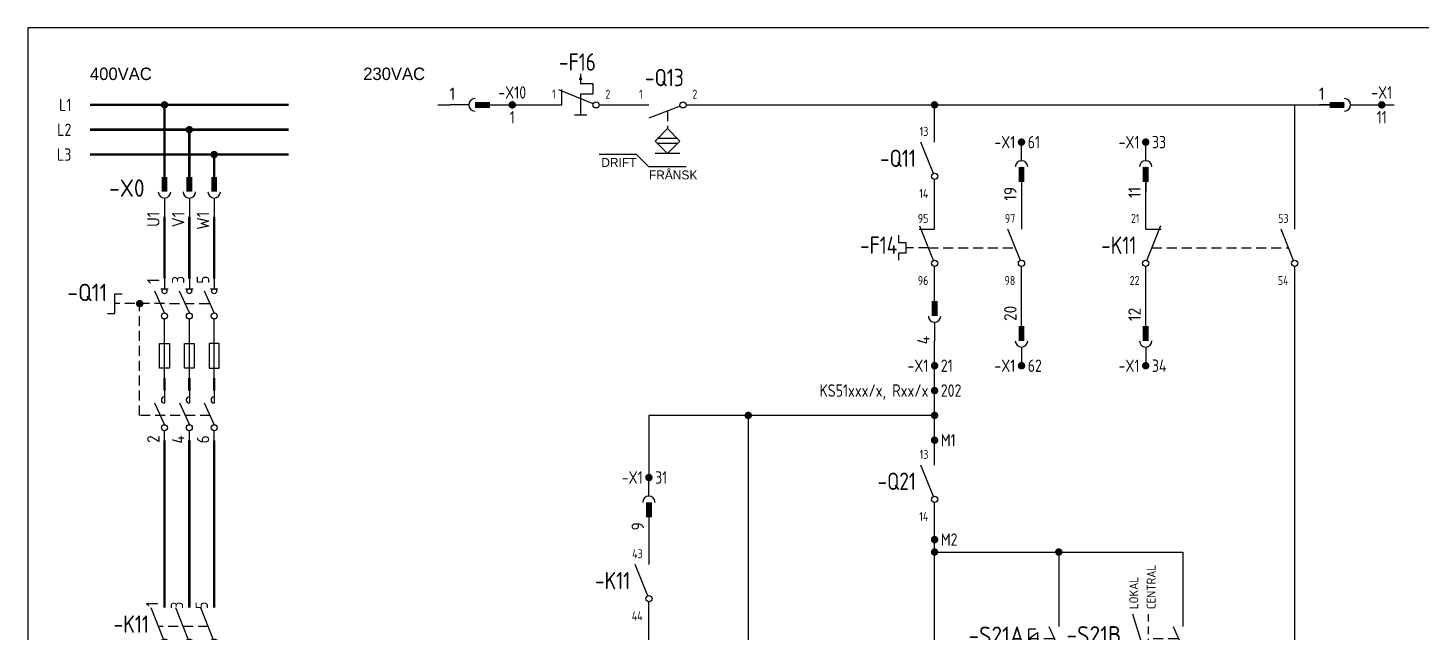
# Model space of a CAD drawing. Header units: millimetres. Extents: x -390 to 1784, y -178 to 288.
# Drawn here: x -390 to -109.6, y 166.4 to 288 of the extents above; entities that cross this region are included whole.
import ezdxf
from ezdxf.enums import TextEntityAlignment as Align

# ---------------------------------------------------------------- set-up
doc = ezdxf.new("R2010")
doc.units = ezdxf.units.MM
doc.linetypes.add('2-1', pattern=[3, 2, -1])
doc.linetypes.add('21', pattern=[3, 2, -1])
doc.layers.add('BL', color=1, linetype='Continuous')
doc.layers.add('EL', color=3, linetype='Continuous')
doc.styles.add('ISO', font='iso')

# ---------------------------------------------------------------- blocks, each defined once
blk = doc.blocks.new('RAM_A3')
at = {"layer": 'BL'}
for p, q in [((0, 288), (-390, 288)), ((-390, 288), (-390, 0))]:
    blk.add_line(p, q, dxfattribs=at)
blk = doc.blocks.new('EL0070')
at = {"color": 0, "linetype": 'ByBlock', "const_width": 0.75}
blk.add_lwpolyline([(-0.375, 0, 1), (0.375, 0, 1)], format="xyb", close=True, dxfattribs=at)
at = {"color": 1, "linetype": 'ByBlock', "style": 'ISO', "width": 0.9, "flags": 3}
blk.add_attdef('DATA', (0, 0), '', height=1, dxfattribs=at)
blk = doc.blocks.new('EPCBO492')
at = {"color": 0}
blk.add_line((0, -2), (0, 0), dxfattribs=at)
at = {"color": 0, "const_width": 1.2}
blk.add_lwpolyline([(0, -2), (0, -5)], dxfattribs=at)
at = {"color": 0, "style": 'ISO'}
blk.add_attdef('UTTAG1', (-1, -1), '', height=2.5, rotation=90, dxfattribs=at)
for tag, flags in [('TEXT', 8), ('BET2', 1), ('BET1', 1)]:
    blk.add_attdef(tag, text='', height=2.5, dxfattribs=dict(at, flags=flags)).set_placement((-3, -4.5), align=Align.RIGHT)
at = {"color": 0, "style": 'ISO', "flags": 1}
blk.add_attdef('PLAC', text='', height=1, dxfattribs=at).set_placement((-4.6, -6), align=Align.CENTER)
blk = doc.blocks.new('EPCBO4A1')
at = {"color": 0}
blk.add_line((0, 3.75), (0, 0), dxfattribs=at)
blk.add_arc((0, 5), 1.25, 180, 0, dxfattribs=at)
at = {"color": 0, "style": 'ISO'}
for tag in ['BET2', 'BET1']:
    blk.add_attdef(tag, text='', height=2.5, dxfattribs=at).set_placement((-4, 4), align=Align.RIGHT)
blk.add_attdef('UTTAG1', text='', height=2.5, rotation=90, dxfattribs=at).set_placement((-1, 1), align=Align.RIGHT)
at = {"color": 0, "style": 'ISO', "flags": 1}
for tag, p in [('PLAC', (3.4, -1)), ('TYP', (3.4, 0)), ('EGET2', (3.4, -3)), ('EGET1', (3.4, -2)), ('TBH', (3.4, -4)), ('LIB', (3.4, -5))]:
    blk.add_attdef(tag, text='', height=1, dxfattribs=at).set_placement(p, align=Align.CENTER)
blk = doc.blocks.new('ELPRPRI1')
at = {"color": 0}
blk.add_circle((0.6, 0), 0.6, dxfattribs=at)
blk = doc.blocks.new('SEV32-Q11')
at = {"color": 0}
for p, q in [((0, 0), (0, -2)), ((5, 0), (5, -2)), ((10, 0), (10, -2)), ((0, -6.88), (-1.97, -2.48)), ((-0.75, -2), (0.75, -2)), ((5, -6.88), (3.03, -2.48)), ((4.25, -2), (5.75, -2)), ((10, -6.88), (8.03, -2.48)), ((9.25, -2), (10.75, -2)), ((-10, -3), (-8.5, -3)), ((-10, -7), (-10, -3)), ((1, -5), (3, -5)), ((4, -5), (6, -5)), ((7, -5), (9, -5)), ((-11.5, -7), (-10, -7)), ((0, -20), (0, -8.07)), ((5, -20), (5, -8.07)), ((10, -20), (10, -8.07)), ((-1, -13), (1, -13)), ((-1, -18), (-1, -13)), ((1, -13), (1, -18)), ((4, -18), (4, -13)), ((4, -13), (6, -13)), ((6, -13), (6, -18)), ((11, -13), (9, -13)), ((9, -13), (9, -18)), ((11, -18), (11, -13)), ((1, -18), (-1, -18)), ((6, -18), (4, -18)), ((9, -18), (11, -18)), ((-2, -25), (0, -29.38)), ((0, -22.5), (0, -25)), ((3, -25), (5, -29.38)), ((5, -22.5), (5, -25)), ((8, -25), (10.01, -29.38)), ((10, -22.5), (10, -25)), ((0, -32.5), (0, -30.62)), ((5, -32.5), (5, -30.62)), ((10, -32.5), (10, -30.62))]:
    blk.add_line(p, q, dxfattribs=at)
for centre in [(0, -2.5), (5, -2.5), (10, -2.5)]:
    blk.add_circle(centre, 0.5, dxfattribs=at)
for centre in [(0, -24.38), (5, -24.38), (10, -24.38)]:
    blk.add_arc(centre, 0.625, 90, 270, dxfattribs=at)
at = {"layer": 'EL', "color": 2, "linetype": '2-1'}
for points in [[(0, -5), (-10, -5)], [(9.15, -27.5), (-5, -27.5), (-5, -5)]]:
    blk.add_lwpolyline(points, dxfattribs=at)
at = {"layer": 'EL', "color": 3, "linetype": 'Continuous'}
for points in [[(0, -20, 0.5, 0.5, 0), (0, -22.5, 0.5, 0.5, 0)], [(5, -20, 0.5, 0.5, 0), (5, -22.5, 0.5, 0.5, 0)], [(10, -20, 0.5, 0.5, 0), (10, -22.5, 0.5, 0.5, 0)]]:
    blk.add_lwpolyline(points, format="xyseb", dxfattribs=at)
at = {"color": 0, "rotation": 270}
for p in [(0, -6.88), (5, -6.88), (10, -6.88), (0, -29.38), (5, -29.38), (10.01, -29.38)]:
    blk.add_blockref('ELPRPRI1', p, dxfattribs=at)
at = {"layer": 'EL', "color": 2, "rotation": 89.99999999999407}
blk.add_blockref('EL0070', (-5, -5), dxfattribs=at)
at = {"color": 0, "style": 'ISO', "flags": 8}
for tag, p in [('UTTAG1', (-1, -1)), ('UTTAG3', (4, -1)), ('UTTAG5', (9, -1))]:
    blk.add_attdef(tag, p, '', height=2.5, rotation=90, dxfattribs=at)
at = {"color": 0, "style": 'ISO'}
blk.add_attdef('BET1', text='', height=2.5, dxfattribs=at).set_placement((-11.5, -4.5), align=Align.RIGHT)
at = {"color": 0, "style": 'ISO', "flags": 1}
for tag, p in [('EGET1', (-7.25, -17.75)), ('PLAC', (-7.25, -16.5)), ('TYP', (-7.25, -15.3)), ('EGET2', (-7.25, -19)), ('TBH', (-7.25, -20.25)), ('LIB', (-7.25, -21.5))]:
    blk.add_attdef(tag, text='', height=1, dxfattribs=at).set_placement(p, align=Align.CENTER)
at = {"color": 0, "style": 'ISO', "flags": 8}
for tag, p in [('UTTAG2', (-1, -31.5)), ('UTTAG4', (4, -31.5)), ('UTTAG6', (9, -31.5))]:
    blk.add_attdef(tag, text='', height=2.5, rotation=90, dxfattribs=at).set_placement(p, align=Align.RIGHT)
blk = doc.blocks.new('ELI190V')
at = {"color": 0, "linetype": 'ByBlock'}
for p, q in [((-5.23, -2.54), (-7.7, 3.78)), ((-0.23, -2.54), (-2.7, 3.78)), ((4.77, -2.54), (2.3, 3.78))]:
    blk.add_line(p, q, dxfattribs=at)
at = {"color": 0, "linetype": '21'}
blk.add_line((3.75, 0), (-6.22, 0), dxfattribs=at)
at = {"color": 0, "linetype": 'ByBlock'}
for centre in [(-5, -3.13), (0, -3.13), (5, -3.13)]:
    blk.add_circle(centre, 0.625, dxfattribs=at)
at = {"color": 1, "linetype": 'ByBlock', "style": 'ISO', "width": 0.9}
for tag, p in [('UTB1', (-6.25, 5)), ('UTB3', (-1.25, 5)), ('UTB5', (3.75, 5)), ('UTB2', (-6.25, -7.5)), ('UTB4', (-1.25, -7.5)), ('UTB6', (3.75, -7.5))]:
    blk.add_attdef(tag, text='', height=1.8, dxfattribs=at).set_placement(p, align=Align.RIGHT)
at = {"color": 3, "linetype": 'ByBlock', "style": 'ISO', "width": 0.9}
blk.add_attdef('POSNR', text='', height=3.5, dxfattribs=at).set_placement((-8.12, -1.25), align=Align.RIGHT)
at = {"color": 1, "linetype": 'ByBlock', "style": 'ISO', "width": 0.9, "flags": 3}
blk.add_attdef('DATA', (-5, -3.75), '', height=1, dxfattribs=at)
blk = doc.blocks.new('ELI215V')
at = {"color": 2, "linetype": 'ByBlock', "style": 'ISO', "width": 0.9}
blk.add_attdef('NOLLNR1', text='', height=2.5, dxfattribs=at).set_placement((-1.25, -1.25), align=Align.RIGHT)
blk.add_attdef('NOLLNR2', (1.25, -1.25), '', height=2.5, dxfattribs=at)
blk = doc.blocks.new('EPCB14A0')
at = {"color": 0}
blk.add_line((3.75, 0), (0, 0), dxfattribs=at)
blk.add_arc((5, 0), 1.25, 90, 270, dxfattribs=at)
at = {"color": 0, "style": 'ISO'}
for tag in ['BET2', 'BET1']:
    blk.add_attdef(tag, text='', height=2.5, dxfattribs=at).set_placement((5, 4), align=Align.CENTER)
blk.add_attdef('UTTAG1', text='', height=2.5, dxfattribs=at).set_placement((1, 1), align=Align.RIGHT)
at = {"color": 0, "style": 'ISO', "flags": 1}
for tag, p in [('TYP', (4, -3)), ('EGET2', (4, -6)), ('EGET1', (4, -5)), ('PLAC', (4, -4)), ('TBH', (4, -7)), ('LIB', (4, -8))]:
    blk.add_attdef(tag, text='', height=1, dxfattribs=at).set_placement(p, align=Align.CENTER)
blk = doc.blocks.new('EPCB1493')
at = {"color": 0}
blk.add_line((-2, 0), (0, 0), dxfattribs=at)
at = {"color": 0, "const_width": 1.2}
blk.add_lwpolyline([(-2, 0), (-5, 0)], dxfattribs=at)
at = {"color": 0, "style": 'ISO'}
for tag, height, flags, p in [('TEXT', 2.5, 8, (-3, 4)), ('BET2', 2.5, 1, (-3, 4)), ('BET1', 2.5, 1, (-3, 4)), ('PLAC', 1, 1, (-3.5, -2.5))]:
    blk.add_attdef(tag, text='', height=height, dxfattribs=dict(at, flags=flags)).set_placement(p, align=Align.CENTER)
blk.add_attdef('UTTAG1', (-1, 1), '', height=2.5, dxfattribs=at)
blk = doc.blocks.new('INI244H')
at = {"color": 0, "linetype": 'ByBlock', "const_width": 0.75}
blk.add_lwpolyline([(-0.375, 0, 1), (0.375, 0, 1)], format="xyb", close=True, dxfattribs=at)
at = {"color": 2, "linetype": 'ByBlock', "style": 'ISO', "width": 0.9}
blk.add_attdef('PL1', text='', height=2.5, dxfattribs=at).set_placement((0, 1.25), align=Align.CENTER)
blk.add_attdef('PL2', text='', height=2.5, dxfattribs=at).set_placement((0, -1.25), align=Align.TOP_CENTER)
blk = doc.blocks.new('EPCB14A3')
at = {"color": 0}
blk.add_line((-3.75, 0), (0, 0), dxfattribs=at)
blk.add_arc((-5, 0), 1.25, 270, 90, dxfattribs=at)
at = {"color": 0, "style": 'ISO'}
for tag, height, flags, p in [('TEXT', 2.5, 8, (-3, 4)), ('BET2', 2.5, 1, (-3, 4)), ('BET1', 2.5, 1, (-3, 4)), ('PLAC', 1, 1, (-4, -4))]:
    blk.add_attdef(tag, text='', height=height, dxfattribs=dict(at, flags=flags)).set_placement(p, align=Align.CENTER)
blk.add_attdef('UTTAG1', (-1, 1), '', height=2.5, dxfattribs=at)
blk = doc.blocks.new('EPCB1490')
at = {"color": 0}
blk.add_line((2, 0), (0, 0), dxfattribs=at)
at = {"color": 0, "const_width": 1.2}
blk.add_lwpolyline([(2, 0), (5, 0)], dxfattribs=at)
at = {"color": 0, "style": 'ISO'}
for tag in ['BET2', 'BET1']:
    blk.add_attdef(tag, text='', height=2.5, dxfattribs=at).set_placement((3.5, 4), align=Align.CENTER)
blk.add_attdef('UTTAG1', text='', height=2.5, dxfattribs=at).set_placement((1, 1), align=Align.RIGHT)
at = {"color": 0, "style": 'ISO', "flags": 1}
for tag, p in [('TYP', (4, -3)), ('EGET2', (4, -6)), ('EGET1', (4, -5)), ('PLAC', (4, -4)), ('TBH', (4, -7)), ('LIB', (4, -8))]:
    blk.add_attdef(tag, text='', height=1, dxfattribs=at).set_placement(p, align=Align.CENTER)
blk = doc.blocks.new('EL0034H')
at = {"color": 0, "linetype": 'ByBlock'}
for p, q in [((-3.75, 6.25), (-3.75, 4.25)), ((-1.21, 0.23), (-8.12, 3)), ((-7.5, 0), (-7.5, 3.12)), ((-1.25, 4.25), (-3.75, 4.25)), ((-1.25, 2.25), (-1.25, 4.25)), ((-3.75, 2.25), (-3.75, -2)), ((-3.75, 2.25), (-1.25, 2.25)), ((-5, -2), (-2.5, -2))]:
    blk.add_line(p, q, dxfattribs=at)
blk.add_lwpolyline([(-3.75, 5, 0.7, 0, 0), (-3.75, 6.25, 0.7, 0.7, 0)], format="xyseb", dxfattribs=at)
blk.add_circle((-0.62, 0), 0.625, dxfattribs=at)
at = {"color": 3, "linetype": 'ByBlock', "style": 'ISO', "width": 0.9}
blk.add_attdef('POSNR', text='', height=3.5, dxfattribs=at).set_placement((-4.38, 6.87), align=Align.CENTER)
at = {"color": 1, "linetype": 'ByBlock', "style": 'ISO', "width": 0.9}
blk.add_attdef('UTB1', text='', height=1.8, dxfattribs=at).set_placement((-8.75, 1.25), align=Align.RIGHT)
blk.add_attdef('UTB2', (1.25, 1.25), '', height=1.8, dxfattribs=at)
at = {"color": 1, "linetype": 'ByBlock', "style": 'ISO', "width": 0.9, "flags": 3}
blk.add_attdef('DATA', (0, 0), '', height=1, dxfattribs=at)
at = {"color": 2, "linetype": 'ByBlock', "style": 'ISO', "width": 0.9}
blk.add_attdef('REF', (3.75, -3.75), '', height=2.5, dxfattribs=at)
blk = doc.blocks.new('EL0023H')
at = {"color": 0, "linetype": 'ByBlock'}
for p, q in [((-1.21, -0.23), (-7.53, -2.7)), ((-3.75, -4.78), (-6.25, -7.28)), ((-1.25, -7.28), (-3.75, -4.78)), ((-6.25, -7.28), (-3.75, -9.78)), ((-1.75, -6.78), (-5.75, -6.78)), ((-1.75, -7.78), (-5.75, -7.78)), ((-3.75, -9.78), (-1.25, -7.28)), ((-1.25, -9.78), (-6.25, -9.78))]:
    blk.add_line(p, q, dxfattribs=at)
at = {"color": 0, "linetype": '2-1'}
blk.add_line((-3.75, -1.25), (-3.75, -4.78), dxfattribs=at)
at = {"color": 0, "linetype": 'ByBlock'}
blk.add_circle((-0.62, 0), 0.625, dxfattribs=at)
at = {"color": 3, "linetype": 'ByBlock', "style": 'ISO', "width": 0.9}
blk.add_attdef('POSNR', text='', height=3.5, dxfattribs=at).set_placement((-4.38, 3.75), align=Align.CENTER)
at = {"color": 1, "linetype": 'ByBlock', "style": 'ISO', "width": 0.9}
blk.add_attdef('UTB1', text='', height=1.8, dxfattribs=at).set_placement((-8.75, 1.25), align=Align.RIGHT)
blk.add_attdef('UTB2', (1.25, 1.25), '', height=1.8, dxfattribs=at)
at = {"color": 1, "linetype": 'ByBlock', "style": 'ISO', "width": 0.9, "flags": 3}
blk.add_attdef('DATA', (0, 0), '', height=1, dxfattribs=at)
at = {"color": 2, "linetype": 'ByBlock', "style": 'ISO', "width": 0.9}
blk.add_attdef('REF', (3.75, -3.75), '', height=2.5, dxfattribs=at)
blk = doc.blocks.new('EL0001V')
at = {"color": 0, "linetype": 'ByBlock'}
blk.add_line((-0.23, 1.21), (-2.75, 7.5), dxfattribs=at)
blk.add_circle((0, 0.62), 0.625, dxfattribs=at)
at = {"color": 1, "linetype": 'ByBlock', "style": 'ISO', "width": 0.9}
for tag, p in [('UTB1', (-1.25, 8.75)), ('UTB2', (-1.25, -3.75))]:
    blk.add_attdef(tag, text='', height=1.8, dxfattribs=at).set_placement(p, align=Align.RIGHT)
at = {"color": 3, "linetype": 'ByBlock', "style": 'ISO', "width": 0.9}
blk.add_attdef('POSNR', text='', height=3.5, dxfattribs=at).set_placement((-3.75, 2.5), align=Align.RIGHT)
at = {"color": 2, "linetype": 'ByBlock', "style": 'ISO', "width": 0.9}
blk.add_attdef('REF', text='', height=2.5, dxfattribs=at).set_placement((-7.5, -2.5), align=Align.RIGHT)
at = {"color": 1, "linetype": 'ByBlock', "style": 'ISO', "width": 0.9, "flags": 3}
blk.add_attdef('DATA', (0, 0), '', height=1, dxfattribs=at)
blk = doc.blocks.new('EL0019V')
at = {"color": 0, "linetype": 'ByBlock'}
for p, q in [((-7.19, 4.75), (-7.19, 6.25)), ((-3.12, 7.5), (0, 7.5)), ((-0.23, 1.21), (-3, 8.12)), ((-5.69, 4.75), (-7.19, 4.75)), ((-5.69, 2.75), (-5.69, 4.75)), ((-7.19, 1.25), (-7.19, 2.75)), ((-7.19, 2.75), (-5.69, 2.75))]:
    blk.add_line(p, q, dxfattribs=at)
at = {"color": 0, "linetype": '2-1'}
blk.add_line((-1.25, 3.75), (-5.69, 3.75), dxfattribs=at)
at = {"color": 0, "linetype": 'ByBlock'}
blk.add_circle((0, 0.62), 0.625, dxfattribs=at)
at = {"color": 1, "linetype": 'ByBlock', "style": 'ISO', "width": 0.9}
for tag, p in [('UTB1', (-1.25, 8.75)), ('UTB2', (-1.25, -3.75))]:
    blk.add_attdef(tag, text='', height=1.8, dxfattribs=at).set_placement(p, align=Align.RIGHT)
at = {"color": 3, "linetype": 'ByBlock', "style": 'ISO', "width": 0.9}
blk.add_attdef('POSNR', text='', height=3.5, dxfattribs=at).set_placement((-7.5, 2.5), align=Align.RIGHT)
at = {"color": 2, "linetype": 'ByBlock', "style": 'ISO', "width": 0.9}
blk.add_attdef('REF', text='', height=2.5, dxfattribs=at).set_placement((-10, -2.5), align=Align.RIGHT)
at = {"color": 1, "linetype": 'ByBlock', "style": 'ISO', "width": 0.9, "flags": 3}
blk.add_attdef('DATA', (0, 0), '', height=1, dxfattribs=at)
blk = doc.blocks.new('IN0010V')
at = {"color": 0, "const_width": 0.75}
blk.add_lwpolyline([(-0.375, 0, 1), (0.375, 0, 1)], format="xyb", close=True, dxfattribs=at)
at = {"color": 2, "linetype": 'ByBlock', "style": 'ISO', "width": 0.9}
blk.add_attdef('PL1', text='', height=2.5, dxfattribs=at).set_placement((-1.25, -1.25), align=Align.RIGHT)
blk.add_attdef('PL2', (1.25, -1.25), '', height=2.5, dxfattribs=at)
blk = doc.blocks.new('EPCBD1C0')
at = {"color": 0}
for p, q in [((-7, -10), (-10.1, 0)), ((-7, 0), (-7, -1.5)), ((-7, -2.5), (-7, -4)), ((-2, -2.5), (-0.01, -6.91)), ((0, 0), (0, -2.5)), ((-7, -5), (-7, -6.5)), ((-4, -5), (-6, -5)), ((-0.87, -5), (-3, -5)), ((-7, -7.5), (-7, -10)), ((0, -10), (0, -8.11))]:
    blk.add_line(p, q, dxfattribs=at)
at = {"color": 0, "rotation": 270}
blk.add_blockref('ELPRPRI1', (-0.01, -6.91), dxfattribs=at)
at = {"color": 0, "style": 'ISO'}
blk.add_attdef('UTTAG1', (-1, -1), '', height=2.5, rotation=90, dxfattribs=at)
at = {"color": 0, "style": 'ISO', "flags": 8}
for p in [(-9, 1), (-5.5, 1)]:
    blk.add_attdef('TEXT', p, '', height=2.5, rotation=90, dxfattribs=at)
at = {"color": 0, "style": 'ISO'}
for tag in ['BET2', 'BET1']:
    blk.add_attdef(tag, text='', height=2.5, dxfattribs=at).set_placement((-12.42, -5.92), align=Align.RIGHT)
at = {"color": 0, "style": 'ISO', "flags": 1}
for tag, p in [('EGET1', (-6.92, -5.92)), ('PLAC', (-6.92, -4.92)), ('TYP', (-7.42, -3.92)), ('EGET2', (-6.92, -6.92)), ('TBH', (-6.92, -7.92)), ('LIB', (-6.92, -8.92))]:
    blk.add_attdef(tag, text='', height=1, dxfattribs=at).set_placement(p, align=Align.RIGHT)
at = {"color": 0, "style": 'ISO'}
blk.add_attdef('UTTAG2', text='', height=2.5, rotation=90, dxfattribs=at).set_placement((-1, -9), align=Align.RIGHT)
blk = doc.blocks.new('EPCBD320')
at = {"color": 0}
for p, q in [((-2, -2.5), (-0.01, -6.91)), ((0, 0), (0, -2.5)), ((-6.1, -3), (-6.1, -7)), ((-4.6, -3), (-6.1, -3)), ((-6.1, -5), (-4.3, -3.7)), ((-4.1, -5), (-6.1, -5)), ((-4.3, -6.3), (-6.1, -5)), ((-4.3, -3.7), (-4.3, -6.3)), ((-0.87, -5), (-3, -5)), ((-6.1, -7), (-4.6, -7)), ((0, -10), (0, -8.11))]:
    blk.add_line(p, q, dxfattribs=at)
at = {"color": 0, "rotation": 270}
blk.add_blockref('ELPRPRI1', (-0.01, -6.91), dxfattribs=at)
at = {"color": 0, "style": 'ISO'}
blk.add_attdef('UTTAG1', (-1, -1), '', height=2.5, rotation=90, dxfattribs=at)
for tag in ['BET2', 'BET1']:
    blk.add_attdef(tag, text='', height=2.5, dxfattribs=at).set_placement((-7, -6), align=Align.RIGHT)
at = {"color": 0, "style": 'ISO', "flags": 1}
for tag, p in [('EGET1', (-7, -6)), ('PLAC', (-7, -5)), ('TYP', (-7.5, -4)), ('EGET2', (-7, -7)), ('TBH', (-7, -8)), ('LIB', (-7, -9))]:
    blk.add_attdef(tag, text='', height=1, dxfattribs=at).set_placement(p, align=Align.RIGHT)
at = {"color": 0, "style": 'ISO'}
blk.add_attdef('UTTAG2', text='', height=2.5, rotation=90, dxfattribs=at).set_placement((-1, -9), align=Align.RIGHT)
blk = doc.blocks.new('EPCBO491')
at = {"color": 0}
blk.add_line((0, 2), (0, 0), dxfattribs=at)
at = {"color": 0, "const_width": 1.2}
blk.add_lwpolyline([(0, 2), (0, 5)], dxfattribs=at)
at = {"color": 0, "style": 'ISO'}
for tag in ['BET2', 'BET1']:
    blk.add_attdef(tag, text='', height=2.5, dxfattribs=at).set_placement((-3, 2.5), align=Align.RIGHT)
blk.add_attdef('UTTAG1', text='', height=2.5, rotation=90, dxfattribs=at).set_placement((-1, 1), align=Align.RIGHT)
at = {"color": 0, "style": 'ISO', "flags": 1}
for tag, p in [('PLAC', (4.4, -3.5)), ('TYP', (4.4, -2.5)), ('EGET2', (4.4, -5.5)), ('EGET1', (4.4, -4.5)), ('TBH', (4.4, -6.5)), ('LIB', (4.4, -7.5))]:
    blk.add_attdef(tag, text='', height=1, dxfattribs=at).set_placement(p, align=Align.CENTER)
blk = doc.blocks.new('EPCBO4A2')
at = {"color": 0}
blk.add_line((0, -3.75), (0, 0), dxfattribs=at)
blk.add_arc((0, -5), 1.25, 0, 180, dxfattribs=at)
at = {"color": 0, "style": 'ISO'}
blk.add_attdef('UTTAG1', (-1, -1), '', height=2.5, rotation=90, dxfattribs=at)
at = {"color": 0, "style": 'ISO', "flags": 1}
blk.add_attdef('PLAC', text='', height=1, dxfattribs=at).set_placement((-5.1, -0.5), align=Align.CENTER)
at = {"color": 0, "style": 'ISO'}
for tag, flags in [('TEXT', 8), ('BET2', 1), ('BET1', 1)]:
    blk.add_attdef(tag, text='', height=2.5, dxfattribs=dict(at, flags=flags)).set_placement((-4, -6), align=Align.RIGHT)
blk = doc.blocks.new('EPCBO490')
at = {"color": 0}
blk.add_line((0, -2), (0, 0), dxfattribs=at)
at = {"color": 0, "const_width": 1.2}
blk.add_lwpolyline([(0, -2), (0, -5)], dxfattribs=at)
at = {"color": 0, "style": 'ISO'}
blk.add_attdef('UTTAG1', (-1, -1), '', height=2.5, rotation=90, dxfattribs=at)
at = {"color": 0, "style": 'ISO', "flags": 1}
for tag, p in [('PLAC', (-5.1, -0.5)), ('TYP', (-5.1, 0.5)), ('EGET2', (-5.1, -2.5)), ('EGET1', (-5.1, -1.5)), ('TBH', (-5.1, -3.5)), ('LIB', (-5.1, -4.5))]:
    blk.add_attdef(tag, text='', height=1, dxfattribs=at).set_placement(p, align=Align.CENTER)
at = {"color": 0, "style": 'ISO'}
for tag in ['BET2', 'BET1']:
    blk.add_attdef(tag, text='', height=2.5, dxfattribs=at).set_placement((-3, -4), align=Align.RIGHT)
blk = doc.blocks.new('EPCBO4A3')
at = {"color": 0}
blk.add_line((0, 3.75), (0, 0), dxfattribs=at)
blk.add_arc((0, 5), 1.25, 180, 0, dxfattribs=at)
at = {"color": 0, "style": 'ISO'}
for tag, flags in [('TEXT', 8), ('BET2', 1), ('BET1', 1)]:
    blk.add_attdef(tag, text='', height=2.5, dxfattribs=dict(at, flags=flags)).set_placement((-4, 4), align=Align.RIGHT)
blk.add_attdef('UTTAG1', text='', height=2.5, rotation=90, dxfattribs=at).set_placement((-1, 1), align=Align.RIGHT)
at = {"color": 0, "style": 'ISO', "flags": 1}
blk.add_attdef('PLAC', text='', height=1, dxfattribs=at).set_placement((2.9, 0), align=Align.CENTER)
blk = doc.blocks.new('EL0002V')
at = {"color": 0, "linetype": 'ByBlock'}
for p, q in [((0, 7.5), (3.13, 7.5)), ((0.23, 1.21), (3.03, 8.2))]:
    blk.add_line(p, q, dxfattribs=at)
blk.add_circle((0, 0.62), 0.625, dxfattribs=at)
at = {"color": 1, "linetype": 'ByBlock', "style": 'ISO', "width": 0.9}
for tag, p in [('UTB1', (-1.25, 8.75)), ('UTB2', (-1.25, -3.75))]:
    blk.add_attdef(tag, text='', height=1.8, dxfattribs=at).set_placement(p, align=Align.RIGHT)
at = {"color": 3, "linetype": 'ByBlock', "style": 'ISO', "width": 0.9}
blk.add_attdef('POSNR', text='', height=3.5, dxfattribs=at).set_placement((-1.88, 2.5), align=Align.RIGHT)
at = {"color": 2, "linetype": 'ByBlock', "style": 'ISO', "width": 0.9}
blk.add_attdef('REF', text='', height=2.5, dxfattribs=at).set_placement((-5.62, -2.5), align=Align.RIGHT)
at = {"color": 1, "linetype": 'ByBlock', "style": 'ISO', "width": 0.9, "flags": 3}
blk.add_attdef('DATA', (0, 0), '', height=1, dxfattribs=at)

msp = doc.modelspace()

# ---------------------------------------------------------------- linework, layer by layer
at = {"layer": 'EL'}
for p, q in [((-190, 260), (-190, 247.5)), ((-165, 247.5), (-165, 260)), ((-190, 225), (-190, 240)), ((-165, 225), (-165, 240.01)), ((-207.5, 210), (-265, 210)), ((-265, 210), (-265, 197.5)), ((-245, 210), (-245, 120.8)), ((-265, 192.5), (-265, 180)), ((-265, 157.5), (-265, 172.5))]:
    msp.add_line(p, q, dxfattribs=at)
at = {"layer": 'EL', "linetype": '21'}
for p, q in [((-208.75, 243.75), (-191.25, 243.75)), ((-163.75, 243.75), (-136.25, 243.75))]:
    msp.add_line(p, q, dxfattribs=at)
at = {"layer": 'EL', "color": 3, "linetype": 'Continuous'}
for points in [[(-377.5, 272.5, 0.5, 0.5, 0), (-337.5, 272.5, 0.5, 0.5, 0)], [(-362.5, 272.5, 0.5, 0.5, 0), (-362.5, 255, 0.5, 0.5, 0)], [(-377.5, 267.5, 0.5, 0.5, 0), (-337.5, 267.5, 0.5, 0.5, 0)], [(-357.5, 267.5, 0.5, 0.5, 0), (-357.5, 255, 0.5, 0.5, 0)], [(-377.5, 262.5, 0.5, 0.5, 0), (-337.5, 262.5, 0.5, 0.5, 0)], [(-352.5, 262.5, 0.5, 0.5, 0), (-352.5, 255, 0.5, 0.5, 0)], [(-362.5, 250, 0.5, 0.5, 0), (-362.5, 237.5, 0.5, 0.5, 0)], [(-357.5, 250, 0.5, 0.5, 0), (-357.5, 237.5, 0.5, 0.5, 0)], [(-352.5, 250, 0.5, 0.5, 0), (-352.5, 237.5, 0.5, 0.5, 0)], [(-362.5, 205, 0.5, 0.5, 0), (-362.5, 171.275, 0.5, 0.5, 0)], [(-357.5, 205, 0.5, 0.5, 0), (-357.5, 171.275, 0.5, 0.5, 0)], [(-352.5, 205, 0.5, 0.5, 0), (-352.5, 171.275, 0.5, 0.5, 0)]]:
    msp.add_lwpolyline(points, format="xyseb", dxfattribs=at)
for points in [[(-307.5, 272.5), (-305, 272.5)], [(-300, 272.5), (-282.5, 272.5)], [(-275, 272.5), (-265.025, 272.5)], [(-257.5, 272.5), (-125, 272.5)], [(-207.5, 265), (-207.5, 272.5)], [(-135, 247.5), (-135, 272.5)], [(-120, 272.5), (-115, 272.5)], [(-257.5, 260), (-265, 260), (-267.5, 262.5), (-275, 262.5)], [(-207.5, 247.5), (-207.5, 257.5)], [(-207.5, 232.5), (-207.5, 240.01)], [(-135, 60), (-135, 240)], [(-207.5, 200), (-207.5, 225)], [(-207.5, 120.8), (-207.5, 192.5)], [(-207.5, 182.5), (-182.5, 182.5), (-182.5, 170)], [(-182.5, 182.5), (-157.5, 182.5), (-157.5, 170)]]:
    msp.add_lwpolyline(points, dxfattribs=at)

# ---------------------------------------------------------------- block references
at = {"layer": 'BL'}
msp.add_blockref('RAM_A3', (0, 0), dxfattribs=at)
at = {"layer": 'EL'}
for name, p, values in [('EL0034H', (-275, 272.5), {'POSNR': '-F16', 'UTB1': '1', 'UTB2': '2'}), ('EL0023H', (-257.5, 272.5), {'POSNR': '-Q13', 'UTB1': '1', 'UTB2': '2'}), ('EPCB14A0', (-305, 272.5), {'UTTAG1': '1'}), ('INI244H', (-292.5, 272.5), {'PL1': '-X10', 'PL2': '1'}), ('EPCB1490', (-130, 272.5), {'UTTAG1': '1'}), ('INI244H', (-117.5, 272.5), {'PL1': '-X1', 'PL2': '11'}), ('ELI215V', (-380, 272.5), {'NOLLNR1': 'L1'}), ('ELI215V', (-380, 267.5), {'NOLLNR1': 'L2'}), ('EL0001V', (-207.5, 257.5), {'POSNR': '-Q11', 'UTB1': '13', 'UTB2': '14'}), ('ELI215V', (-380, 262.5), {'NOLLNR1': 'L3'}), ('IN0010V', (-190, 265), {'PL1': '-X1', 'PL2': '61'}), ('IN0010V', (-165, 265), {'PL1': '-X1', 'PL2': '33'}), ('EPCBO491', (-190, 255), {'UTTAG1': '19'}), ('EPCBO491', (-165, 255), {'UTTAG1': '11'}), ('EPCBO4A1', (-357.5, 250), {'UTTAG1': 'V1'}), ('EPCBO4A1', (-352.5, 250), {'UTTAG1': 'W1'}), ('EL0019V', (-207.5, 240), {'POSNR': '-F14', 'UTB1': '95', 'UTB2': '96'}), ('EL0001V', (-190, 240), {'UTB1': '97', 'UTB2': '98'}), ('EL0002V', (-165, 240), {'POSNR': '-K11', 'UTB1': '21', 'UTB2': '22'}), ('EL0001V', (-135, 240), {'UTB1': '53', 'UTB2': '54'}), ('EPCBO4A1', (-207.5, 225), {'UTTAG1': '4'}), ('EPCBO490', (-190, 230), {'UTTAG1': '20'}), ('EPCBO490', (-165, 230), {'UTTAG1': '12'}), ('IN0010V', (-207.5, 220), {'PL1': '-X1', 'PL2': '21'}), ('IN0010V', (-190, 220), {'PL1': '-X1', 'PL2': '62'}), ('IN0010V', (-165, 220), {'PL1': '-X1', 'PL2': '34'}), ('IN0010V', (-207.5, 215), {'PL1': 'KS51xxx/x, Rxx/x', 'PL2': '202'}), ('IN0010V', (-207.5, 205), {'PL2': 'M1'}), ('EL0001V', (-207.5, 192.5), {'POSNR': '-Q21', 'UTB1': '13', 'UTB2': '14'}), ('IN0010V', (-265, 197.5), {'PL1': '-X1', 'PL2': '31'}), ('EPCBO491', (-265, 187.5), {'UTTAG1': '9'}), ('IN0010V', (-207.5, 185), {'PL2': 'M2'}), ('EL0001V', (-265, 172.5), {'POSNR': '-K11', 'UTB1': '43', 'UTB2': '44'})]:
    msp.add_blockref(name, p, dxfattribs=at).add_auto_attribs(values)
for name, p in [('EL0070', (-362.5, 272.5)), ('EPCB1493', (-295, 272.5)), ('EPCB14A3', (-120, 272.5)), ('EL0070', (-357.5, 267.5)), ('EPCBO4A2', (-190, 265)), ('EPCBO4A2', (-165, 265)), ('EL0070', (-352.5, 262.5)), ('EPCBO492', (-362.5, 260)), ('EPCBO492', (-357.5, 260)), ('EPCBO492', (-352.5, 260)), ('EPCBO492', (-207.5, 235)), ('EPCBO4A3', (-190, 220)), ('EPCBO4A3', (-165, 220)), ('EPCBO4A2', (-265, 197.5))]:
    msp.add_blockref(name, p, dxfattribs=at)
at = {"layer": 'EL', "linetype": '21'}
for p in [(-207.5, 272.5), (-182.5, 182.5)]:
    msp.add_blockref('EL0070', p, dxfattribs=at)
at = {"layer": 'EL'}
ref = msp.add_blockref('EPCBO4A1', (-362.5, 250), dxfattribs=at)
ref.add_attrib('BET1', '-X0', dxfattribs={"layer": '0', "color": 0, "height": 3.5, "style": 'ISO'}).set_placement((-366.5, 254), align=Align.RIGHT)
ref.add_attrib('UTTAG1', 'U1', dxfattribs={"layer": '0', "color": 0, "height": 2.5, "rotation": 90, "style": 'ISO'}).set_placement((-363.5, 251), align=Align.RIGHT)
ref = msp.add_blockref('SEV32-Q11', (-362.5, 237.5), dxfattribs=at)
ref.add_attrib('BET1', '-Q11', dxfattribs={"layer": '0', "color": 0, "height": 3.5, "style": 'ISO'}).set_placement((-374, 233), align=Align.RIGHT)
ref.add_attrib('UTTAG1', '1', (-363.5, 236.5), dxfattribs={"layer": '0', "color": 0, "height": 2.5, "rotation": 90, "style": 'ISO', "flags": 8})
ref.add_attrib('UTTAG3', '3', (-358.5, 236.5), dxfattribs={"layer": '0', "color": 0, "height": 2.5, "rotation": 90, "style": 'ISO', "flags": 8})
ref.add_attrib('UTTAG5', '5', (-353.5, 236.5), dxfattribs={"layer": '0', "color": 0, "height": 2.5, "rotation": 90, "style": 'ISO', "flags": 8})
ref.add_attrib('UTTAG2', '2', dxfattribs={"layer": '0', "color": 0, "height": 2.5, "rotation": 90, "style": 'ISO', "flags": 8}).set_placement((-363.5, 206), align=Align.RIGHT)
ref.add_attrib('UTTAG4', '4', dxfattribs={"layer": '0', "color": 0, "height": 2.5, "rotation": 90, "style": 'ISO', "flags": 8}).set_placement((-358.5, 206), align=Align.RIGHT)
ref.add_attrib('UTTAG6', '6', dxfattribs={"layer": '0', "color": 0, "height": 2.5, "rotation": 90, "style": 'ISO', "flags": 8}).set_placement((-353.5, 206), align=Align.RIGHT)
at = {"layer": 'EL', "linetype": '21'}
for p, rotation in [((-245, 210), 179.9999999999882), ((-207.5, 210), 89.99999999999407), ((-207.5, 182.5), 89.99999999999407)]:
    msp.add_blockref('EL0070', p, dxfattribs=dict(at, rotation=rotation))
at = {"layer": 'EL'}
ref = msp.add_blockref('EPCBD1C0', (-157.5, 170), dxfattribs=at)
ref.add_attrib('BET1', '-S21B', dxfattribs={"layer": '0', "color": 0, "height": 3.5, "style": 'ISO'}).set_placement((-169.916, 164.083), align=Align.RIGHT)
ref.add_attrib('TEXT', 'LOKAL', (-166.5, 171), dxfattribs={"layer": '0', "color": 0, "height": 1.8, "rotation": 90, "style": 'ISO', "flags": 8})
ref.add_attrib('TEXT', 'CENTRAL', (-163, 171), dxfattribs={"layer": '0', "color": 0, "height": 1.8, "rotation": 90, "style": 'ISO', "flags": 8})
ref = msp.add_blockref('ELI190V', (-357.5, 167.5), dxfattribs=at)
ref.add_attrib('POSNR', '-K11', dxfattribs={"layer": '0', "color": 3, "linetype": 'ByBlock', "height": 3.5, "style": 'ISO', "width": 0.9}).set_placement((-365.625, 166.25), align=Align.RIGHT)
ref.add_attrib('UTB1', '1', dxfattribs={"layer": '0', "color": 1, "linetype": 'ByBlock', "height": 2.5, "rotation": 90, "style": 'ISO', "width": 0.9}).set_placement((-363.75, 172.5), align=Align.RIGHT)
ref.add_attrib('UTB2', '2', dxfattribs={"layer": '0', "color": 1, "linetype": 'ByBlock', "height": 2.5, "rotation": 90, "style": 'ISO', "width": 0.9}).set_placement((-363.75, 160), align=Align.RIGHT)
ref.add_attrib('UTB3', '3', dxfattribs={"layer": '0', "color": 1, "linetype": 'ByBlock', "height": 2.5, "rotation": 90, "style": 'ISO', "width": 0.9}).set_placement((-358.75, 172.5), align=Align.RIGHT)
ref.add_attrib('UTB4', '4', dxfattribs={"layer": '0', "color": 1, "linetype": 'ByBlock', "height": 2.5, "rotation": 90, "style": 'ISO', "width": 0.9}).set_placement((-358.75, 160), align=Align.RIGHT)
ref.add_attrib('UTB5', '5', dxfattribs={"layer": '0', "color": 1, "linetype": 'ByBlock', "height": 2.5, "rotation": 90, "style": 'ISO', "width": 0.9}).set_placement((-353.75, 172.5), align=Align.RIGHT)
ref.add_attrib('UTB6', '6', dxfattribs={"layer": '0', "color": 1, "linetype": 'ByBlock', "height": 2.5, "rotation": 90, "style": 'ISO', "width": 0.9}).set_placement((-353.75, 160), align=Align.RIGHT)
ref = msp.add_blockref('EPCBD320', (-182.5, 170), dxfattribs=at)
ref.add_attrib('BET1', '-S21A', dxfattribs={"layer": '0', "color": 0, "height": 3.5, "style": 'ISO'}).set_placement((-189.5, 164), align=Align.RIGHT)

# ---------------------------------------------------------------- texts
at = {"layer": 'EL', "color": 2}
for s, p in [('400VAC', (-377.5, 277.5)), ('230VAC', (-322.5, 277.5))]:
    msp.add_text(s, height=2.5, dxfattribs=at).set_placement(p)
at = {"layer": 'EL', "color": 1}
msp.add_text('DRIFT', height=1.8, dxfattribs=at).set_placement((-267.5, 260), align=Align.RIGHT)
msp.add_text('FRÅNSK', height=1.8, dxfattribs=at).set_placement((-265, 257.5))

doc.saveas('drawing.dxf')
